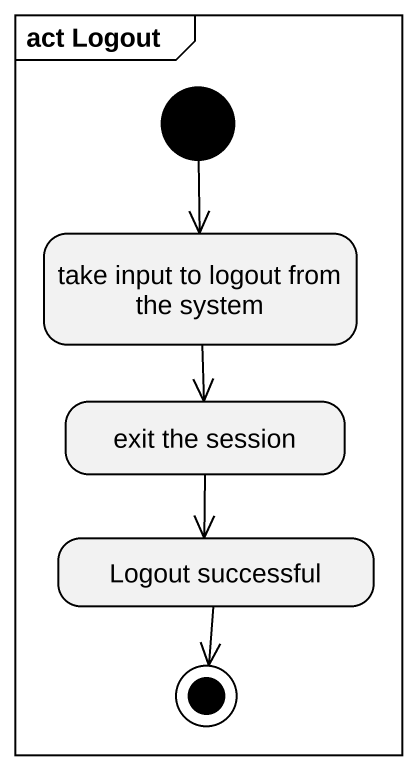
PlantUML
@startuml
mainframe act Logout
hide empty description
state "take input to logout from the system" as take_input_to_logout_from
state "exit the session" as exit_the_session
state "Logout successful" as Logout_successful
[*] --> take_input_to_logout_from
take_input_to_logout_from --> exit_the_session
exit_the_session --> Logout_successful
Logout_successful --> [*]
@enduml
